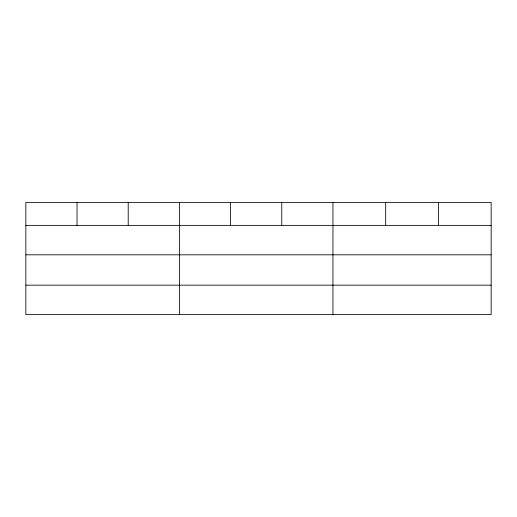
<?xml version="1.0" encoding="UTF-8"?>
<svg xmlns="http://www.w3.org/2000/svg" width="517" height="517" viewBox="0 0 517 517"><rect width="100%" height="100%" fill="white"/><g stroke="black" fill="none" stroke-linecap="round" stroke-linejoin="round"><path stroke-width="0.78" d="M491.15 254.816L491.15 202.393L25.85 202.393L25.85 314.607L491.15 314.607L491.15 254.816L25.85 254.816M25.85 225.367L491.15 225.367M25.85 285.158L491.15 285.158M438.416 202.393L438.416 225.367M385.682 202.393L385.682 225.367M332.948 202.393L332.948 314.607M281.765 202.393L281.765 225.367M230.582 202.393L230.582 225.367M179.399 202.393L179.399 314.607M128.216 202.393L128.216 225.367M77.033 202.393L77.033 225.367"/></g></svg>
